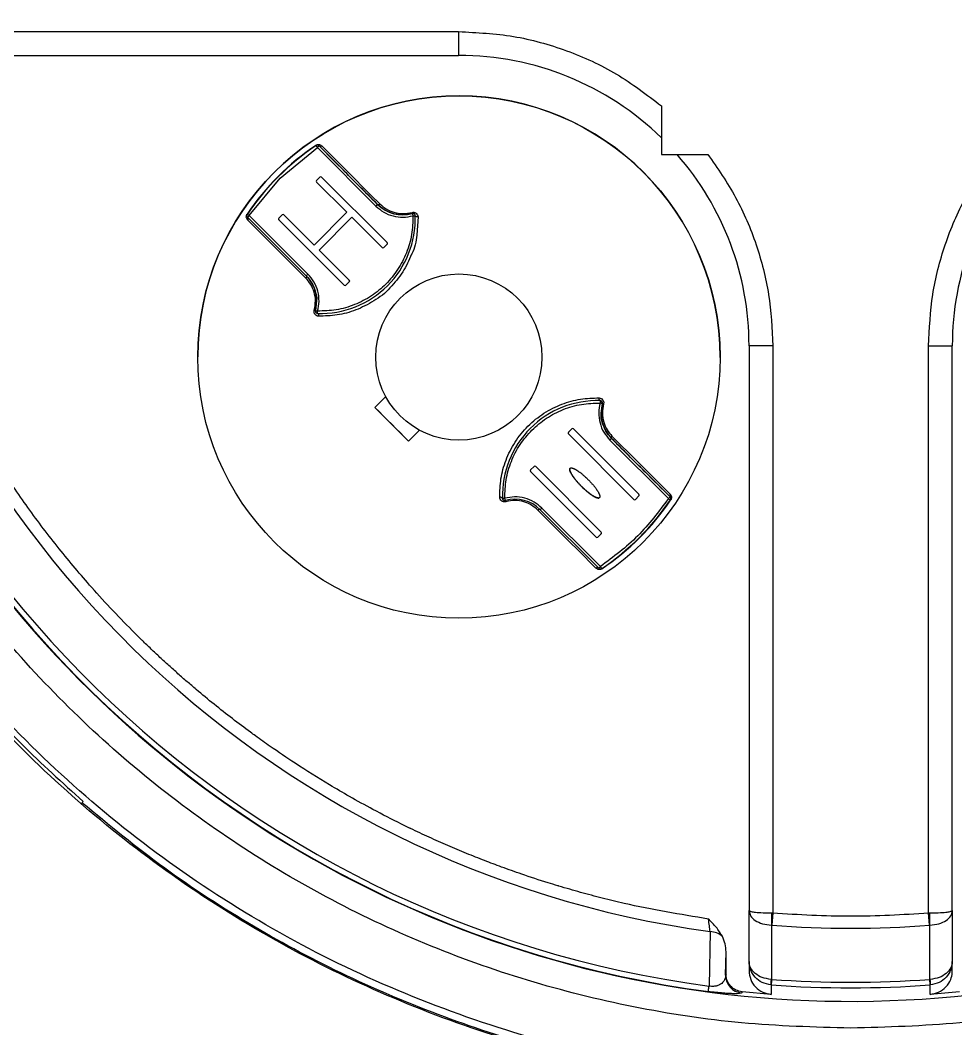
# Model space of a CAD drawing. Header units: millimetres. Extents: x 2251 to 4395, y 932 to 2449.
# Drawn here: x 2806.7 to 2885.5, y 2116.7 to 2201.6 of the extents above; entities that cross this region are included whole.
import ezdxf

# ---------------------------------------------------------------- set-up
doc = ezdxf.new("R2010")
doc.units = ezdxf.units.MM

msp = doc.modelspace()

# ---------------------------------------------------------------- linework, layer by layer
at = {"color": 7, "linetype": 'Continuous', "lineweight": 25}
for p, q in [((2792.898, 2200.662), (2843.589, 2200.662)), ((2843.589, 2200.662), (2843.589, 2198.662)), ((2793.099, 2198.662), (2843.589, 2198.662)), ((2860.671, 2194.411), (2860.671, 2190.325)), ((2828.552, 2188.308), (2831.691, 2190.897)), ((2831.579, 2191.063), (2831.565, 2191.083)), ((2831.579, 2191.063), (2831.579, 2191.063)), ((2831.691, 2190.897), (2836.623, 2185.965)), ((2831.832, 2191.039), (2836.765, 2186.106)), ((2831.832, 2191.039), (2831.832, 2191.039)), ((2860.671, 2190.325), (2864.572, 2190.325)), ((2825.963, 2185.17), (2828.552, 2188.308)), ((2831.628, 2188.131), (2831.911, 2188.414)), ((2834.174, 2185.444), (2831.628, 2187.99)), ((2831.628, 2187.99), (2831.628, 2187.99)), ((2834.174, 2185.444), (2831.628, 2187.99)), ((2832.053, 2188.414), (2837.568, 2182.899)), ((2831.416, 2182.687), (2834.174, 2185.444)), ((2834.174, 2185.444), (2834.174, 2185.444)), ((2836.765, 2186.106), (2836.765, 2186.106)), ((2825.826, 2184.793), (2825.727, 2184.97)), ((2825.763, 2185.17), (2825.763, 2185.17)), ((2825.798, 2185.282), (2825.777, 2185.295)), ((2825.798, 2185.282), (2825.798, 2185.282)), ((2830.754, 2180.096), (2825.822, 2185.028)), ((2830.896, 2180.237), (2825.963, 2185.17)), ((2828.446, 2184.949), (2828.729, 2185.232)), ((2833.962, 2179.293), (2828.446, 2184.808)), ((2828.446, 2184.808), (2828.446, 2184.808)), ((2833.962, 2179.293), (2828.446, 2184.808)), ((2828.871, 2185.232), (2831.416, 2182.687)), ((2834.598, 2185.02), (2831.84, 2182.262)), ((2834.598, 2185.02), (2831.84, 2182.262)), ((2837.144, 2182.474), (2834.598, 2185.02)), ((2834.598, 2185.02), (2834.598, 2185.02)), ((2837.144, 2182.474), (2834.598, 2185.02)), ((2839.946, 2184.905), (2839.946, 2184.905)), ((2840.171, 2185.06), (2840.071, 2183.549)), ((2831.84, 2182.262), (2834.386, 2179.717)), ((2831.84, 2182.262), (2831.84, 2182.262)), ((2837.144, 2182.474), (2837.144, 2182.474)), ((2837.568, 2182.757), (2837.285, 2182.474)), ((2837.568, 2182.757), (2837.285, 2182.474)), ((2837.285, 2182.474), (2837.285, 2182.474)), ((2837.568, 2182.757), (2837.568, 2182.757)), ((2834.386, 2179.575), (2834.103, 2179.293)), ((2834.386, 2179.575), (2834.103, 2179.293)), ((2834.386, 2179.575), (2834.386, 2179.575)), ((2833.962, 2179.293), (2833.962, 2179.293)), ((2834.103, 2179.293), (2834.103, 2179.293)), ((2831.631, 2177.971), (2831.524, 2177.171)), ((2831.516, 2177.118), (2831.516, 2177.118)), ((2831.71, 2176.917), (2831.716, 2177.117)), ((2868.053, 2174.199), (2868.053, 2126.621)), ((2870.053, 2174.199), (2870.053, 2126.421)), ((2883.175, 2126.421), (2883.175, 2174.199)), ((2885.175, 2126.621), (2885.175, 2174.199)), ((2821.614, 2173.27), (2821.614, 2173.27)), ((2865.614, 2173.223), (2865.614, 2173.223)), ((2836.543, 2169.004), (2837.456, 2169.918)), ((2837.456, 2169.918), (2837.456, 2169.918)), ((2855.517, 2169.576), (2855.511, 2169.376)), ((2855.596, 2168.522), (2855.704, 2169.323)), ((2855.711, 2169.376), (2855.711, 2169.376)), ((2836.543, 2169.004), (2839.371, 2166.176)), ((2840.284, 2167.089), (2839.371, 2166.176)), ((2839.371, 2166.176), (2840.284, 2167.089)), ((2840.284, 2167.089), (2840.284, 2167.089)), ((2852.841, 2166.918), (2853.124, 2167.201)), ((2858.357, 2161.261), (2852.841, 2166.777)), ((2852.841, 2166.777), (2852.841, 2166.777)), ((2858.357, 2161.261), (2852.841, 2166.777)), ((2853.266, 2167.201), (2858.781, 2161.686)), ((2839.371, 2166.176), (2839.371, 2166.176)), ((2856.331, 2166.257), (2861.264, 2161.324)), ((2856.473, 2166.398), (2861.406, 2161.465)), ((2856.473, 2166.398), (2856.473, 2166.398)), ((2849.659, 2163.736), (2849.942, 2164.019)), ((2855.175, 2158.079), (2849.659, 2163.595)), ((2849.659, 2163.595), (2849.659, 2163.595)), ((2855.175, 2158.079), (2849.659, 2163.595)), ((2850.084, 2164.019), (2855.599, 2158.504)), ((2861.402, 2161.701), (2861.508, 2161.51)), ((2847.281, 2161.588), (2847.281, 2161.588)), ((2858.357, 2161.261), (2858.357, 2161.261)), ((2858.781, 2161.544), (2858.498, 2161.261)), ((2858.781, 2161.544), (2858.498, 2161.261)), ((2858.498, 2161.261), (2858.498, 2161.261)), ((2858.781, 2161.544), (2858.781, 2161.544)), ((2861.406, 2161.465), (2861.406, 2161.465)), ((2861.45, 2161.198), (2861.43, 2161.212)), ((2861.464, 2161.324), (2861.464, 2161.324)), ((2855.395, 2155.455), (2850.463, 2160.388)), ((2855.537, 2155.596), (2850.604, 2160.529)), ((2855.599, 2158.362), (2855.316, 2158.079)), ((2855.599, 2158.362), (2855.316, 2158.079)), ((2855.599, 2158.362), (2855.599, 2158.362)), ((2855.175, 2158.079), (2855.175, 2158.079)), ((2855.316, 2158.079), (2855.316, 2158.079)), ((2855.338, 2155.36), (2855.159, 2155.459)), ((2855.648, 2155.431), (2855.662, 2155.411)), ((2811.971, 2135.815), (2811.86, 2135.704)), ((2868.053, 2126.621), (2868.108, 2126.575)), ((2868.053, 2126.621), (2868.12, 2126.4)), ((2868.053, 2122.342), (2868.053, 2126.621)), ((2869.946, 2126.423), (2870.053, 2126.421)), ((2870.053, 2126.421), (2869.973, 2125.392)), ((2883.175, 2126.421), (2883.283, 2126.423)), ((2883.255, 2125.392), (2883.175, 2126.421)), ((2885.175, 2126.621), (2885.175, 2122.342)), ((2869.973, 2125.392), (2869.946, 2125.393)), ((2869.946, 2125.393), (2869.951, 2120.824)), ((2883.283, 2125.393), (2883.255, 2125.392)), ((2883.277, 2120.824), (2883.283, 2125.393)), ((2864.767, 2124.848), (2864.686, 2120.262)), ((2866.082, 2121.171), (2866.114, 2123.136)), ((2866.114, 2121.266), (2866.114, 2123.136)), ((2868.053, 2122.342), (2868.053, 2121.556)), ((2885.175, 2121.556), (2885.175, 2122.342)), ((2869.951, 2120.824), (2869.905, 2120.826)), ((2869.905, 2120.361), (2869.917, 2120.36)), ((2869.905, 2120.361), (2869.906, 2119.559)), ((2883.323, 2120.826), (2883.277, 2120.824)), ((2883.312, 2120.36), (2883.323, 2120.361)), ((2883.322, 2119.559), (2883.323, 2120.361)), ((2867.463, 2119.772), (2867.431, 2119.681)), ((2869.906, 2119.559), (2867.463, 2119.772)), ((2885.766, 2119.772), (2883.322, 2119.559))]:
    msp.add_line(p, q, dxfattribs=at)
at = {"color": 7, "linetype": 'Continuous', "lineweight": 25, "flags": 128}
for points in [[(2831.579, 2191.063), (2831.581, 2191.06), (2831.587, 2191.05), (2831.598, 2191.035), (2831.612, 2191.014), (2831.629, 2190.989), (2831.648, 2190.961), (2831.669, 2190.929), (2831.691, 2190.897)], [(2831.832, 2191.039), (2831.83, 2191.036), (2831.822, 2191.028), (2831.808, 2191.015), (2831.791, 2190.997), (2831.769, 2190.976), (2831.745, 2190.951), (2831.718, 2190.925), (2831.691, 2190.897)], [(2832.068, 2191.035), (2832.55, 2190.553), (2833.073, 2190.03), (2833.634, 2189.469), (2834.232, 2188.871), (2834.866, 2188.237), (2835.533, 2187.57), (2836.232, 2186.871), (2836.961, 2186.142)], [(2836.765, 2186.106), (2836.762, 2186.103), (2836.754, 2186.095), (2836.741, 2186.082), (2836.723, 2186.065), (2836.702, 2186.043), (2836.678, 2186.019), (2836.651, 2185.992), (2836.623, 2185.965)], [(2836.765, 2186.106), (2836.781, 2186.094), (2836.801, 2186.087), (2836.824, 2186.084), (2836.85, 2186.087), (2836.877, 2186.094), (2836.905, 2186.106), (2836.933, 2186.122), (2836.961, 2186.142)], [(2825.798, 2185.282), (2825.801, 2185.279), (2825.81, 2185.273), (2825.826, 2185.263), (2825.846, 2185.249), (2825.871, 2185.232), (2825.9, 2185.212), (2825.931, 2185.191), (2825.963, 2185.17)], [(2825.822, 2185.028), (2825.825, 2185.031), (2825.833, 2185.039), (2825.846, 2185.052), (2825.863, 2185.07), (2825.885, 2185.091), (2825.909, 2185.115), (2825.936, 2185.142), (2825.963, 2185.17)], [(2830.718, 2179.9), (2829.99, 2180.629), (2829.291, 2181.328), (2828.623, 2181.995), (2827.99, 2182.628), (2827.392, 2183.227), (2826.83, 2183.788), (2826.308, 2184.31), (2825.826, 2184.793)], [(2839.689, 2185.337), (2839.691, 2185.333), (2839.694, 2185.322), (2839.699, 2185.304), (2839.705, 2185.28), (2839.713, 2185.251), (2839.723, 2185.218), (2839.733, 2185.182), (2839.743, 2185.144)], [(2839.743, 2185.144), (2839.782, 2185.145), (2839.82, 2185.146), (2839.854, 2185.147), (2839.884, 2185.148), (2839.909, 2185.149), (2839.928, 2185.15), (2839.939, 2185.15), (2839.943, 2185.15)], [(2840.171, 2185.06), (2840.129, 2185.058), (2840.087, 2185.061), (2840.048, 2185.068), (2840.013, 2185.079), (2839.984, 2185.093), (2839.962, 2185.11), (2839.948, 2185.13), (2839.943, 2185.15)], [(2830.754, 2180.096), (2830.766, 2180.079), (2830.774, 2180.06), (2830.776, 2180.036), (2830.774, 2180.011), (2830.766, 2179.984), (2830.754, 2179.955), (2830.738, 2179.927), (2830.718, 2179.9)], [(2830.754, 2180.096), (2830.757, 2180.098), (2830.765, 2180.106), (2830.778, 2180.119), (2830.796, 2180.137), (2830.817, 2180.158), (2830.842, 2180.183), (2830.868, 2180.209), (2830.896, 2180.237)], [(2831.524, 2177.171), (2831.527, 2177.17), (2831.538, 2177.167), (2831.556, 2177.162), (2831.58, 2177.155), (2831.609, 2177.147), (2831.643, 2177.138), (2831.679, 2177.128), (2831.716, 2177.117)], [(2831.71, 2176.918), (2831.731, 2176.912), (2831.75, 2176.899), (2831.767, 2176.877), (2831.782, 2176.848), (2831.793, 2176.813), (2831.8, 2176.773), (2831.803, 2176.732), (2831.801, 2176.689)], [(2870.053, 2174.199), (2869.663, 2174.199), (2869.288, 2174.199), (2868.942, 2174.199), (2868.639, 2174.199), (2868.39, 2174.199), (2868.205, 2174.199), (2868.092, 2174.199), (2868.053, 2174.199)], [(2883.175, 2174.199), (2883.565, 2174.199), (2883.94, 2174.199), (2884.286, 2174.199), (2884.589, 2174.199), (2884.838, 2174.199), (2885.023, 2174.199), (2885.137, 2174.199), (2885.175, 2174.199)], [(2855.517, 2169.576), (2855.496, 2169.581), (2855.477, 2169.595), (2855.46, 2169.617), (2855.445, 2169.646), (2855.435, 2169.681), (2855.428, 2169.72), (2855.425, 2169.762), (2855.426, 2169.804)], [(2855.704, 2169.323), (2855.7, 2169.324), (2855.689, 2169.327), (2855.671, 2169.332), (2855.647, 2169.338), (2855.618, 2169.346), (2855.585, 2169.356), (2855.549, 2169.366), (2855.511, 2169.376)], [(2839.371, 2166.176), (2839.018, 2166.529), (2838.665, 2166.882), (2838.311, 2167.236), (2837.957, 2167.59), (2837.603, 2167.944), (2837.249, 2168.298), (2836.896, 2168.651), (2836.543, 2169.004)], [(2856.473, 2166.398), (2856.47, 2166.395), (2856.462, 2166.387), (2856.449, 2166.374), (2856.431, 2166.357), (2856.41, 2166.335), (2856.386, 2166.311), (2856.359, 2166.284), (2856.331, 2166.257)], [(2856.473, 2166.398), (2856.461, 2166.414), (2856.454, 2166.434), (2856.451, 2166.457), (2856.454, 2166.483), (2856.461, 2166.51), (2856.473, 2166.538), (2856.489, 2166.566), (2856.509, 2166.594)], [(2856.509, 2166.594), (2857.238, 2165.865), (2857.937, 2165.166), (2858.604, 2164.499), (2859.238, 2163.865), (2859.836, 2163.267), (2860.397, 2162.706), (2860.919, 2162.183), (2861.402, 2161.701)], [(2847.284, 2161.343), (2847.279, 2161.364), (2847.266, 2161.383), (2847.244, 2161.401), (2847.215, 2161.415), (2847.18, 2161.426), (2847.14, 2161.433), (2847.099, 2161.436), (2847.056, 2161.434)], [(2847.284, 2161.343), (2847.288, 2161.344), (2847.3, 2161.344), (2847.318, 2161.344), (2847.343, 2161.345), (2847.373, 2161.346), (2847.408, 2161.347), (2847.445, 2161.348), (2847.484, 2161.349)], [(2847.538, 2161.157), (2847.537, 2161.16), (2847.534, 2161.171), (2847.529, 2161.189), (2847.522, 2161.213), (2847.514, 2161.242), (2847.505, 2161.276), (2847.495, 2161.312), (2847.484, 2161.349)], [(2861.406, 2161.465), (2861.403, 2161.463), (2861.395, 2161.455), (2861.382, 2161.442), (2861.364, 2161.424), (2861.343, 2161.403), (2861.318, 2161.378), (2861.292, 2161.352), (2861.264, 2161.324)], [(2861.264, 2161.324), (2861.296, 2161.302), (2861.328, 2161.281), (2861.356, 2161.262), (2861.381, 2161.245), (2861.402, 2161.231), (2861.417, 2161.221), (2861.427, 2161.214), (2861.43, 2161.212)], [(2850.463, 2160.388), (2850.446, 2160.399), (2850.426, 2160.407), (2850.403, 2160.409), (2850.378, 2160.407), (2850.351, 2160.399), (2850.322, 2160.388), (2850.294, 2160.371), (2850.267, 2160.351)], [(2855.159, 2155.459), (2854.677, 2155.941), (2854.155, 2156.464), (2853.594, 2157.025), (2852.995, 2157.623), (2852.362, 2158.256), (2851.694, 2158.924), (2850.995, 2159.623), (2850.267, 2160.351)], [(2850.463, 2160.388), (2850.465, 2160.39), (2850.473, 2160.398), (2850.486, 2160.411), (2850.504, 2160.429), (2850.525, 2160.45), (2850.55, 2160.475), (2850.576, 2160.501), (2850.604, 2160.529)], [(2855.395, 2155.455), (2855.398, 2155.458), (2855.406, 2155.466), (2855.419, 2155.479), (2855.437, 2155.496), (2855.458, 2155.518), (2855.482, 2155.542), (2855.509, 2155.569), (2855.537, 2155.596)], [(2855.648, 2155.431), (2855.646, 2155.434), (2855.64, 2155.443), (2855.63, 2155.459), (2855.616, 2155.479), (2855.599, 2155.504), (2855.579, 2155.533), (2855.558, 2155.564), (2855.537, 2155.596)], [(2866.114, 2121.266), (2866.096, 2121.213), (2866.082, 2121.171)], [(2864.625, 2119.8), (2864.626, 2119.814), (2864.63, 2119.842), (2864.635, 2119.882), (2864.642, 2119.935), (2864.651, 2120), (2864.661, 2120.076), (2864.673, 2120.164), (2864.686, 2120.262)], [(2869.951, 2120.824), (2869.944, 2120.726), (2869.937, 2120.638), (2869.932, 2120.561), (2869.927, 2120.495), (2869.923, 2120.442), (2869.92, 2120.401), (2869.918, 2120.374), (2869.917, 2120.36)], [(2883.312, 2120.36), (2883.311, 2120.374), (2883.309, 2120.401), (2883.306, 2120.442), (2883.302, 2120.495), (2883.297, 2120.561), (2883.291, 2120.638), (2883.284, 2120.726), (2883.277, 2120.824)]]:
    msp.add_lwpolyline(points, dxfattribs=at)
at = {"color": 7, "linetype": 'Continuous', "lineweight": 25}
for radius in [22, 7]:
    msp.add_circle((2843.614, 2173.247), radius, dxfattribs=at)
for centre, radius, start, end in [((2876.614, 2210.452), 91.48, 295.79271, 180), ((2876.614, 2210.452), 90.341, 353.64897, 186.35103), ((2876.614, 2210.452), 89.875, 353.64897, 186.35103), ((2876.614, 2210.452), 85.319, 353.33017, 186.66983), ((2876.614, 2210.452), 91.48, 180, 290.22656), ((2843.589, 2174.199), 24.464, 45.7131, 90), ((2876.614, 2210.452), 91.441, 188.79238, 262.46584), ((2876.614, 2210.452), 90.976, 188.79238, 262.46584), ((2876.614, 2210.452), 86.42, 189.2043, 262.12076), ((2843.614, 2173.247), 22, 359.93876, 179.93876), ((2843.614, 2173.247), 21.524, 124.039, 145.96101), ((2843.614, 2173.247), 21.5, 124.039, 145.96101), ((2843.614, 2173.247), 21.5, 124.039, 145.96101), ((2831.691, 2190.897), 0.2, 45, 124.039), ((2831.952, 2191.175), 0.182, 228.62275, 309.53632), ((2843.589, 2174.199), 24.464, 0, 41.23805), ((2909.639, 2174.199), 24.464, 138.76195, 180), ((2831.699, 2188.061), 0.1, 135, 225), ((2831.699, 2188.061), 0.1, 179.93876, 225), ((2831.982, 2188.343), 0.1, 45, 135), ((2838.886, 2188.227), 3, 225, 285.53097), ((2839.009, 2185.23), 0.689, 8.91012, 16.87572), ((2825.963, 2185.17), 0.2, 145.96101, 225), ((2825.685, 2184.908), 0.182, 320.52206, 40.08436), ((2828.517, 2184.879), 0.1, 135, 225), ((2828.517, 2184.879), 0.1, 179.93876, 225), ((2828.8, 2185.162), 0.1, 45, 135), ((2831.946, 2184.914), 8, 268.3094, 1.69061), ((2839.743, 2185.144), 0.2, 45, 105.53097), ((2839.743, 2185.144), 0.2, 1.69061, 45), ((2837.497, 2182.828), 0.1, 315, 45), ((2837.214, 2182.545), 0.1, 225, 315), ((2837.214, 2182.545), 0.1, 225, 315), ((2837.497, 2182.828), 0.1, 315, 359.93876), ((2828.633, 2177.974), 3, 344.46904, 45), ((2834.315, 2179.646), 0.1, 315, 45), ((2834.315, 2179.646), 0.1, 315, 359.93876), ((2834.032, 2179.363), 0.1, 225, 315), ((2834.032, 2179.363), 0.1, 225, 315), ((2831.63, 2177.851), 0.689, 253.12457, 261.08826), ((2831.716, 2177.117), 0.2, 164.46904, 225), ((2831.716, 2177.117), 0.2, 225, 268.3094), ((2855.281, 2161.579), 8, 88.3094, 181.69061), ((2855.511, 2169.376), 0.2, 45, 88.3094), ((2858.594, 2168.519), 3, 164.46904, 225), ((2855.511, 2169.376), 0.2, 344.46904, 45), ((2855.597, 2168.642), 0.688, 73.124, 81.09101), ((2852.912, 2166.847), 0.1, 135, 225), ((2852.912, 2166.847), 0.1, 179.93876, 225), ((2853.195, 2167.13), 0.1, 45, 135), ((2849.73, 2163.665), 0.1, 135, 225), ((2849.73, 2163.665), 0.1, 179.93876, 225), ((2850.013, 2163.948), 0.1, 45, 135), ((2858.71, 2161.615), 0.1, 315, 45), ((2861.542, 2161.585), 0.182, 140.46383, 221.37738), ((2847.484, 2161.349), 0.2, 181.69061, 225), ((2847.484, 2161.349), 0.2, 225, 285.53097), ((2848.341, 2158.266), 3, 45, 105.53097), ((2848.218, 2161.263), 0.689, 188.91062, 196.87572), ((2843.614, 2173.247), 21.5, 304.039, 325.96101), ((2843.614, 2173.247), 21.524, 304.039, 325.96101), ((2858.428, 2161.332), 0.1, 225, 315), ((2858.428, 2161.332), 0.1, 225, 315), ((2858.71, 2161.615), 0.1, 315, 359.93876), ((2861.264, 2161.324), 0.2, 325.96101, 45), ((2855.528, 2158.433), 0.1, 315, 45), ((2855.528, 2158.433), 0.1, 315, 359.93876), ((2855.246, 2158.15), 0.1, 225, 315), ((2855.246, 2158.15), 0.1, 225, 315), ((2855.275, 2155.318), 0.182, 49.91552, 129.47781), ((2855.537, 2155.596), 0.2, 225, 304.039), ((2891.281, 2125.908), 21.341, 178.61808, 181.38192), ((2861.947, 2125.908), 21.341, 358.61808, 1.3819), ((2876.614, 2210.452), 85.319, 265.53552, 274.46448), ((2864.684, 2123.079), 1.772, 50.3646, 87.29391), ((2867.582, 2121.174), 1.5, 180.08872, 264.21159), ((2872.614, 2120.594), 2.719, 175.08834, 184.91166), ((2876.614, 2210.452), 90.341, 265.74841, 274.25159), ((2876.614, 2210.452), 89.875, 265.74841, 274.25159), ((2880.614, 2120.594), 2.719, 355.08834, 4.91166)]:
    msp.add_arc(centre, radius, start, end, dxfattribs=at)
for points in [[(2876.614, 2294.739), (2873.651, 2294.648), (2867.726, 2294.468), (2858.937, 2293.013), (2850.344, 2290.708), (2842.043, 2287.493), (2834.126, 2283.427), (2826.681, 2278.549), (2819.791, 2272.916), (2813.532, 2266.588), (2807.973, 2259.636), (2803.178, 2252.138), (2799.198, 2244.177), (2796.079, 2235.841), (2793.851, 2227.223), (2792.559, 2218.421), (2792.135, 2209.522), (2792.644, 2203.615), (2792.898, 2200.662)], [(2960.33, 2200.662), (2960.585, 2203.615), (2961.094, 2209.522), (2960.669, 2218.421), (2959.378, 2227.223), (2957.149, 2235.841), (2954.03, 2244.177), (2950.05, 2252.138), (2945.255, 2259.636), (2939.697, 2266.588), (2933.438, 2272.916), (2926.547, 2278.549), (2919.102, 2283.427), (2911.185, 2287.493), (2902.884, 2290.708), (2894.291, 2293.013), (2885.502, 2294.468), (2879.577, 2294.648), (2876.614, 2294.739)], [(2876.614, 2116.712), (2873.546, 2116.799), (2867.411, 2116.973), (2858.297, 2118.377), (2849.359, 2120.602), (2840.684, 2123.71), (2832.354, 2127.648), (2824.451, 2132.385), (2817.05, 2137.874), (2810.223, 2144.062), (2804.035, 2150.889), (2798.547, 2158.29), (2793.809, 2166.193), (2789.871, 2174.522), (2786.763, 2183.198), (2784.538, 2192.136), (2783.135, 2201.25), (2782.961, 2207.385), (2782.874, 2210.453)], [(2970.355, 2210.453), (2970.268, 2207.385), (2970.094, 2201.25), (2968.69, 2192.136), (2966.465, 2183.198), (2963.357, 2174.522), (2959.419, 2166.193), (2954.682, 2158.29), (2949.193, 2150.889), (2943.005, 2144.062), (2936.178, 2137.874), (2928.777, 2132.385), (2920.874, 2127.648), (2912.545, 2123.71), (2903.869, 2120.602), (2894.931, 2118.377), (2885.817, 2116.973), (2879.682, 2116.799), (2876.614, 2116.712)], [(2843.589, 2200.662), (2845.137, 2200.584), (2848.233, 2200.429), (2852.725, 2199.161), (2856.974, 2197.23), (2859.439, 2195.351), (2860.671, 2194.411)], [(2865.825, 2112.779), (2862.173, 2113.303), (2854.87, 2114.351), (2844.227, 2117.471), (2833.984, 2121.679), (2824.283, 2127.034), (2815.244, 2133.439), (2806.982, 2140.82), (2799.6, 2149.082), (2793.196, 2158.122), (2787.84, 2167.822), (2783.632, 2178.065), (2780.513, 2188.708), (2779.465, 2196.012), (2778.941, 2199.663)], [(2859.282, 2112.982), (2855.988, 2113.668), (2849.399, 2115.041), (2839.847, 2118.362), (2830.664, 2122.566), (2821.961, 2127.701), (2813.824, 2133.691), (2806.34, 2140.478), (2799.584, 2147.992), (2793.63, 2156.154), (2788.531, 2164.879), (2784.367, 2174.08), (2781.087, 2183.646), (2779.742, 2190.241), (2779.07, 2193.538)], [(2836.765, 2186.106), (2835.801, 2187.07), (2833.872, 2188.999), (2832.512, 2190.359), (2831.832, 2191.039)], [(2864.572, 2190.325), (2865.399, 2189.137), (2867.053, 2186.762), (2868.743, 2182.748), (2869.849, 2178.535), (2869.985, 2175.644), (2870.053, 2174.199)], [(2883.175, 2174.199), (2883.243, 2175.644), (2883.379, 2178.535), (2884.486, 2182.748), (2886.175, 2186.762), (2887.829, 2189.137), (2888.656, 2190.325)], [(2861.406, 2161.465), (2860.726, 2162.145), (2859.366, 2163.505), (2857.437, 2165.434), (2856.473, 2166.398)], [(2861.264, 2161.324), (2860.447, 2160.232), (2858.812, 2158.048), (2856.629, 2156.414), (2855.537, 2155.596)], [(2801.976, 2145.81), (2803.553, 2144.055), (2806.705, 2140.544), (2810.216, 2137.391), (2811.971, 2135.815)], [(2859.586, 2113.033), (2856.672, 2113.621), (2850.845, 2114.797), (2842.35, 2117.549), (2834.121, 2120.997), (2826.25, 2125.197), (2818.75, 2130.042), (2814.157, 2133.817), (2811.86, 2135.704)], [(2870.053, 2126.421), (2872.24, 2126.293), (2876.614, 2126.037), (2880.988, 2126.293), (2883.175, 2126.421)]]:
    msp.add_open_spline(points, degree=3, dxfattribs=at)
for points, knots in [([(2864.64, 2125.909), (2862.26, 2126.299), (2859.569, 2126.74), (2856.609, 2127.44), (2855.689, 2127.666), (2854.772, 2127.904), (2853.858, 2128.151), (2852.947, 2128.409), (2852.309, 2128.597), (2851.704, 2128.779), (2850.655, 2129.101), (2849.073, 2129.62), (2847.292, 2130.252), (2845.746, 2130.834), (2844.503, 2131.329), (2843.472, 2131.758), (2842.68, 2132.096), (2841.892, 2132.442), (2841.108, 2132.796), (2840.327, 2133.157), (2839.781, 2133.417), (2839.263, 2133.667), (2838.197, 2134.188), (2836.499, 2135.061), (2834.489, 2136.169), (2832.294, 2137.451), (2830.06, 2138.851), (2827.989, 2140.253), (2826.746, 2141.137), (2825.684, 2141.913), (2824.52, 2142.788), (2822.996, 2143.988), (2821.73, 2145.034), (2820.717, 2145.901), (2819.948, 2146.575), (2819.187, 2147.258), (2818.435, 2147.95), (2817.69, 2148.652), (2817.177, 2149.147), (2816.723, 2149.591), (2815.256, 2151.04), (2812.886, 2153.554), (2809.897, 2157.104), (2807.292, 2160.535), (2804.971, 2163.938), (2802.714, 2167.604), (2799.928, 2172.684), (2796.874, 2179.528), (2794.071, 2187.864), (2792.943, 2193.607), (2792.378, 2196.478)], [0, 0, 0, 0, 0.066905, 0.07567, 0.084434, 0.093199, 0.101963, 0.110727, 0.119491, 0.120425, 0.128278, 0.149963, 0.166623, 0.180753, 0.195817, 0.203781, 0.211745, 0.219709, 0.227673, 0.235637, 0.243601, 0.24445, 0.251616, 0.276532, 0.297465, 0.315335, 0.34708, 0.370638, 0.384759, 0.389435, 0.407138, 0.425205, 0.443272, 0.452736, 0.4622, 0.471663, 0.481127, 0.490591, 0.500054, 0.500928, 0.50821, 0.557321, 0.596775, 0.636995, 0.676885, 0.711064, 0.756485, 0.837657, 0.918828, 1, 1, 1, 1]), ([(2831.565, 2191.083), (2831.579, 2191.091), (2831.606, 2191.108), (2831.666, 2191.135), (2831.766, 2191.157), (2831.928, 2191.143), (2832.012, 2191.078), (2832.068, 2191.035)], [0, 0, 0, 0, 0.057749, 0.117154, 0.251526, 0.501174, 1, 1, 1, 1]), ([(2831.832, 2191.039), (2831.808, 2191.058), (2831.769, 2191.089), (2831.695, 2191.1), (2831.64, 2191.093), (2831.606, 2191.079), (2831.59, 2191.07), (2831.583, 2191.065), (2831.579, 2191.063)], [0, 0, 0, 0, 0.500032, 0.773163, 0.911126, 0.959646, 0.980448, 1, 1, 1, 1]), ([(2836.623, 2185.965), (2836.834, 2185.783), (2837.262, 2185.415), (2838.064, 2185.1), (2838.916, 2184.98), (2839.471, 2185.09), (2839.743, 2185.144)], [0, 0, 0, 0, 0.245589, 0.5, 0.754411, 1, 1, 1, 1]), ([(2839.689, 2185.337), (2839.417, 2185.285), (2838.856, 2185.177), (2838.053, 2185.314), (2837.325, 2185.62), (2836.959, 2185.938), (2836.765, 2186.106)], [0, 0, 0, 0, 0.2426639, 0.4999333, 0.7349896, 1, 1, 1, 1]), ([(2836.961, 2186.142), (2837.127, 2185.996), (2837.461, 2185.704), (2838.122, 2185.417), (2838.881, 2185.282), (2839.406, 2185.381), (2839.668, 2185.43)], [0, 0, 0, 0, 0.24976, 0.500155, 0.750188, 1, 1, 1, 1]), ([(2839.668, 2185.43), (2839.7, 2185.437), (2839.764, 2185.45), (2839.86, 2185.439), (2839.949, 2185.408), (2840.049, 2185.344), (2840.145, 2185.229), (2840.162, 2185.116), (2840.171, 2185.06)], [0, 0, 0, 0, 0.123692, 0.250213, 0.373441, 0.501044, 0.749966, 1, 1, 1, 1]), ([(2825.727, 2184.97), (2825.724, 2184.975), (2825.703, 2185.01), (2825.705, 2185.096), (2825.726, 2185.194), (2825.752, 2185.255), (2825.769, 2185.282), (2825.777, 2185.295)], [0, 0, 0, 0, 0.064166, 0.529622, 0.780974, 0.892035, 1, 1, 1, 1]), ([(2839.743, 2185.144), (2839.728, 2184.619), (2839.697, 2183.559), (2839.243, 2182.015), (2838.507, 2180.594), (2837.499, 2179.361), (2836.267, 2178.354), (2834.845, 2177.617), (2833.302, 2177.163), (2832.241, 2177.133), (2831.716, 2177.117)], [0, 0, 0, 0, 0.123694, 0.25, 0.376306, 0.5, 0.623694, 0.75, 0.876306, 1, 1, 1, 1]), ([(2839.943, 2185.15), (2839.942, 2185.159), (2839.94, 2185.186), (2839.925, 2185.236), (2839.89, 2185.286), (2839.838, 2185.323), (2839.789, 2185.341), (2839.738, 2185.347), (2839.705, 2185.34), (2839.689, 2185.337)], [0, 0, 0, 0, 0.085805, 0.25106, 0.500516, 0.655876, 0.788505, 0.901538, 1, 1, 1, 1]), ([(2840.071, 2183.549), (2840.07, 2183.534), (2840.035, 2183.004), (2839.896, 2182.429), (2839.638, 2181.918), (2839.634, 2181.911)], [0, 0, 0, 0, 0.026888, 0.987039, 1, 1, 1, 1]), ([(2839.634, 2181.911), (2839.409, 2181.399), (2838.961, 2180.378), (2838.193, 2179.519), (2837.81, 2179.09)], [0, 0, 0, 0, 0.5014689, 1, 1, 1, 1]), ([(2831.43, 2177.192), (2831.48, 2177.455), (2831.579, 2177.98), (2831.443, 2178.739), (2831.156, 2179.4), (2830.864, 2179.733), (2830.718, 2179.9)], [0, 0, 0, 0, 0.2498124, 0.4998445, 0.7502398, 1, 1, 1, 1]), ([(2830.754, 2180.096), (2830.924, 2179.901), (2831.245, 2179.535), (2831.533, 2178.807), (2831.672, 2178.268), (2831.632, 2177.976), (2831.631, 2177.971)], [0, 0, 0, 0, 0.348132, 0.656893, 0.994853, 1, 1, 1, 1]), ([(2831.716, 2177.117), (2831.77, 2177.39), (2831.881, 2177.944), (2831.761, 2178.797), (2831.446, 2179.598), (2831.077, 2180.026), (2830.896, 2180.237)], [0, 0, 0, 0, 0.245589, 0.5, 0.754411, 1, 1, 1, 1]), ([(2837.81, 2179.09), (2837.805, 2179.084), (2837.438, 2178.627), (2836.452, 2177.943), (2834.949, 2177.158), (2833.345, 2176.727), (2832.316, 2176.702), (2831.801, 2176.689)], [0, 0, 0, 0, 0.0036459, 0.252446, 0.5014447, 0.7503042, 1, 1, 1, 1]), ([(2831.801, 2176.689), (2831.744, 2176.698), (2831.632, 2176.715), (2831.517, 2176.811), (2831.452, 2176.911), (2831.422, 2176.999), (2831.411, 2177.096), (2831.424, 2177.16), (2831.43, 2177.192)], [0, 0, 0, 0, 0.2496018, 0.4982962, 0.6255893, 0.7486287, 0.8757219, 1, 1, 1, 1]), ([(2847.056, 2161.434), (2847.069, 2161.949), (2847.093, 2162.978), (2847.529, 2164.574), (2848.291, 2166.103), (2849.39, 2167.468), (2850.754, 2168.568), (2852.284, 2169.331), (2853.881, 2169.767), (2854.911, 2169.792), (2855.426, 2169.804)], [0, 0, 0, 0, 0.125198, 0.2499957, 0.3751716, 0.4997698, 0.6246825, 0.749695, 0.8746376, 1, 1, 1, 1]), ([(2849.766, 2167.095), (2850.158, 2167.444), (2850.951, 2168.15), (2852.385, 2168.874), (2853.925, 2169.331), (2854.986, 2169.361), (2855.511, 2169.376)], [0, 0, 0, 0, 0.247388, 0.5, 0.752612, 1, 1, 1, 1]), ([(2855.511, 2169.376), (2855.457, 2169.104), (2855.347, 2168.549), (2855.467, 2167.697), (2855.782, 2166.896), (2856.15, 2166.467), (2856.331, 2166.257)], [0, 0, 0, 0, 0.245589, 0.5, 0.754411, 1, 1, 1, 1]), ([(2855.426, 2169.804), (2855.483, 2169.795), (2855.596, 2169.778), (2855.71, 2169.683), (2855.775, 2169.583), (2855.805, 2169.494), (2855.817, 2169.398), (2855.804, 2169.333), (2855.797, 2169.301)], [0, 0, 0, 0, 0.249602, 0.498296, 0.625589, 0.748629, 0.875722, 1, 1, 1, 1]), ([(2855.704, 2169.323), (2855.707, 2169.338), (2855.714, 2169.371), (2855.708, 2169.422), (2855.69, 2169.471), (2855.653, 2169.523), (2855.603, 2169.558), (2855.552, 2169.573), (2855.526, 2169.575), (2855.517, 2169.576)], [0, 0, 0, 0, 0.0985259, 0.2116632, 0.3444444, 0.5000064, 0.7493767, 0.9135439, 1, 1, 1, 1]), ([(2855.797, 2169.301), (2855.748, 2169.039), (2855.649, 2168.514), (2855.784, 2167.755), (2856.071, 2167.094), (2856.363, 2166.76), (2856.509, 2166.594)], [0, 0, 0, 0, 0.249812, 0.499845, 0.75024, 1, 1, 1, 1]), ([(2856.473, 2166.398), (2856.303, 2166.592), (2855.983, 2166.958), (2855.694, 2167.687), (2855.556, 2168.226), (2855.595, 2168.518), (2855.596, 2168.522)], [0, 0, 0, 0, 0.348132, 0.656893, 0.994853, 1, 1, 1, 1]), ([(2847.484, 2161.349), (2847.499, 2161.874), (2847.53, 2162.936), (2847.987, 2164.476), (2848.71, 2165.91), (2849.416, 2166.703), (2849.766, 2167.095)], [0, 0, 0, 0, 0.247388, 0.5, 0.752612, 1, 1, 1, 1]), ([(2855.458, 2161.403), (2855.449, 2161.396), (2855.428, 2161.379), (2855.375, 2161.368), (2855.319, 2161.373), (2855.264, 2161.386), (2855.221, 2161.399), (2855.178, 2161.415), (2855.137, 2161.433), (2855.096, 2161.452), (2855.055, 2161.472), (2855.002, 2161.501), (2854.95, 2161.531), (2854.886, 2161.571), (2854.835, 2161.604), (2854.773, 2161.646), (2854.711, 2161.689), (2854.638, 2161.743), (2854.566, 2161.798), (2854.495, 2161.854), (2854.425, 2161.911), (2854.356, 2161.969), (2854.288, 2162.028), (2854.22, 2162.089), (2854.131, 2162.17), (2854.043, 2162.253), (2853.957, 2162.337), (2853.893, 2162.401), (2853.83, 2162.466), (2853.747, 2162.554), (2853.666, 2162.643), (2853.586, 2162.733), (2853.527, 2162.802), (2853.469, 2162.871), (2853.413, 2162.942), (2853.357, 2163.013), (2853.302, 2163.085), (2853.249, 2163.159), (2853.207, 2163.221), (2853.165, 2163.284), (2853.133, 2163.335), (2853.102, 2163.386), (2853.072, 2163.439), (2853.044, 2163.492), (2853.018, 2163.547), (2853.002, 2163.581), (2852.988, 2163.616), (2852.978, 2163.644), (2852.967, 2163.68), (2852.954, 2163.732), (2852.947, 2163.791), (2852.959, 2163.847), (2852.975, 2163.868), (2852.983, 2163.878)], [0, 0, 0, 0, 0.009206, 0.021042, 0.042226, 0.054406, 0.066579, 0.07875, 0.090919, 0.103087, 0.115254, 0.127421, 0.151759, 0.163926, 0.188261, 0.200427, 0.224762, 0.249095, 0.273429, 0.297762, 0.322096, 0.346429, 0.370762, 0.395095, 0.419428, 0.468097, 0.49243, 0.516763, 0.541096, 0.565429, 0.614098, 0.638431, 0.662764, 0.687097, 0.711431, 0.735764, 0.760098, 0.784431, 0.808766, 0.820932, 0.845267, 0.857434, 0.869601, 0.89394, 0.906108, 0.918276, 0.92436, 0.93653, 0.942614, 0.954789, 0.979347, 0.989891, 1, 1, 1, 1]), ([(2852.954, 2163.781), (2852.954, 2163.763), (2852.954, 2163.73), (2852.966, 2163.684), (2852.979, 2163.641), (2852.995, 2163.598), (2853.013, 2163.557), (2853.032, 2163.516), (2853.053, 2163.475), (2853.081, 2163.422), (2853.111, 2163.37), (2853.151, 2163.306), (2853.18, 2163.261), (2853.209, 2163.218), (2853.23, 2163.187), (2853.256, 2163.15), (2853.278, 2163.119), (2853.301, 2163.088), (2853.323, 2163.058), (2853.35, 2163.022), (2853.378, 2162.986), (2853.406, 2162.951), (2853.434, 2162.915), (2853.462, 2162.88), (2853.491, 2162.845), (2853.52, 2162.811), (2853.549, 2162.776), (2853.589, 2162.73), (2853.629, 2162.685), (2853.669, 2162.64), (2853.699, 2162.607), (2853.73, 2162.573), (2853.771, 2162.529), (2853.812, 2162.485), (2853.854, 2162.442), (2853.886, 2162.409), (2853.917, 2162.377), (2853.96, 2162.335), (2854.003, 2162.292), (2854.046, 2162.25), (2854.079, 2162.219), (2854.112, 2162.188), (2854.145, 2162.157), (2854.19, 2162.116), (2854.234, 2162.076), (2854.279, 2162.036), (2854.313, 2162.006), (2854.348, 2161.977), (2854.382, 2161.947), (2854.417, 2161.918), (2854.452, 2161.889), (2854.487, 2161.861), (2854.522, 2161.833), (2854.558, 2161.805), (2854.593, 2161.777), (2854.629, 2161.75), (2854.666, 2161.723), (2854.702, 2161.696), (2854.739, 2161.67), (2854.776, 2161.644), (2854.813, 2161.618), (2854.864, 2161.585), (2854.915, 2161.553), (2854.967, 2161.522), (2855.019, 2161.492), (2855.072, 2161.463), (2855.127, 2161.437), (2855.161, 2161.422), (2855.196, 2161.408), (2855.225, 2161.398), (2855.261, 2161.387), (2855.312, 2161.374), (2855.371, 2161.367), (2855.427, 2161.379), (2855.448, 2161.395), (2855.458, 2161.403)], [0, 0, 0, 0, 0.014584, 0.027115, 0.03964, 0.052161, 0.064681, 0.0772, 0.089719, 0.102237, 0.127277, 0.139795, 0.164832, 0.171091, 0.183609, 0.196126, 0.208644, 0.214902, 0.22742, 0.239937, 0.252455, 0.264972, 0.27749, 0.290007, 0.302525, 0.315042, 0.327559, 0.340077, 0.365112, 0.377629, 0.390147, 0.402664, 0.415182, 0.440217, 0.452734, 0.465252, 0.477769, 0.490286, 0.515321, 0.527839, 0.540356, 0.552874, 0.565391, 0.577908, 0.602944, 0.615461, 0.627978, 0.640496, 0.653013, 0.665531, 0.678048, 0.690566, 0.703083, 0.7156, 0.728118, 0.740635, 0.753153, 0.76567, 0.778188, 0.790705, 0.803223, 0.815741, 0.840778, 0.853296, 0.865814, 0.890855, 0.903374, 0.915893, 0.922153, 0.934674, 0.940933, 0.95346, 0.978726, 0.989579, 1, 1, 1, 1]), ([(2852.983, 2163.878), (2852.992, 2163.885), (2853.013, 2163.901), (2853.065, 2163.912), (2853.122, 2163.907), (2853.177, 2163.895), (2853.22, 2163.881), (2853.262, 2163.865), (2853.304, 2163.847), (2853.345, 2163.828), (2853.385, 2163.808), (2853.438, 2163.779), (2853.49, 2163.749), (2853.555, 2163.71), (2853.605, 2163.677), (2853.668, 2163.635), (2853.729, 2163.591), (2853.802, 2163.538), (2853.874, 2163.483), (2853.945, 2163.427), (2854.015, 2163.369), (2854.084, 2163.311), (2854.153, 2163.252), (2854.22, 2163.192), (2854.31, 2163.11), (2854.397, 2163.027), (2854.483, 2162.943), (2854.547, 2162.879), (2854.61, 2162.814), (2854.693, 2162.727), (2854.775, 2162.638), (2854.854, 2162.547), (2854.913, 2162.478), (2854.971, 2162.409), (2855.028, 2162.338), (2855.084, 2162.267), (2855.138, 2162.195), (2855.191, 2162.122), (2855.234, 2162.06), (2855.276, 2161.997), (2855.308, 2161.946), (2855.339, 2161.894), (2855.369, 2161.842), (2855.397, 2161.788), (2855.423, 2161.734), (2855.438, 2161.699), (2855.452, 2161.664), (2855.462, 2161.636), (2855.474, 2161.6), (2855.487, 2161.548), (2855.493, 2161.489), (2855.481, 2161.433), (2855.466, 2161.413), (2855.458, 2161.403)], [0, 0, 0, 0, 0.009206, 0.021042, 0.042226, 0.054406, 0.066579, 0.07875, 0.090919, 0.103087, 0.115254, 0.127421, 0.151759, 0.163926, 0.188261, 0.200427, 0.224762, 0.249095, 0.273429, 0.297762, 0.322096, 0.346429, 0.370762, 0.395095, 0.419428, 0.468097, 0.49243, 0.516763, 0.541096, 0.565429, 0.614098, 0.638431, 0.662764, 0.687097, 0.711431, 0.735764, 0.760098, 0.784431, 0.808766, 0.820932, 0.845267, 0.857434, 0.869601, 0.89394, 0.906108, 0.918276, 0.92436, 0.93653, 0.942614, 0.954789, 0.979347, 0.989891, 1, 1, 1, 1]), ([(2847.559, 2161.063), (2847.527, 2161.057), (2847.463, 2161.044), (2847.367, 2161.055), (2847.278, 2161.085), (2847.178, 2161.15), (2847.083, 2161.265), (2847.065, 2161.377), (2847.056, 2161.434)], [0, 0, 0, 0, 0.123692, 0.250213, 0.373441, 0.501044, 0.749966, 1, 1, 1, 1]), ([(2850.604, 2160.529), (2850.393, 2160.71), (2849.965, 2161.079), (2849.164, 2161.394), (2848.311, 2161.514), (2847.757, 2161.403), (2847.484, 2161.349)], [0, 0, 0, 0, 0.245589, 0.5, 0.754411, 1, 1, 1, 1]), ([(2850.267, 2160.351), (2850.1, 2160.497), (2849.767, 2160.789), (2849.106, 2161.076), (2848.347, 2161.212), (2847.822, 2161.113), (2847.559, 2161.063)], [0, 0, 0, 0, 0.2497602, 0.5001555, 0.7501876, 1, 1, 1, 1]), ([(2861.508, 2161.51), (2861.514, 2161.467), (2861.525, 2161.4), (2861.502, 2161.299), (2861.475, 2161.239), (2861.458, 2161.212), (2861.45, 2161.198)], [0, 0, 0, 0, 0.49737, 0.765957, 0.884632, 1, 1, 1, 1]), ([(2855.662, 2155.411), (2855.649, 2155.402), (2855.622, 2155.385), (2855.562, 2155.359), (2855.463, 2155.338), (2855.378, 2155.336), (2855.342, 2155.358), (2855.338, 2155.36)], [0, 0, 0, 0, 0.107574, 0.218232, 0.46854, 0.933582, 1, 1, 1, 1]), ([(2868.108, 2126.575), (2868.148, 2126.563), (2868.249, 2126.53), (2868.604, 2126.478), (2869.198, 2126.435), (2869.702, 2126.427), (2869.946, 2126.423)], [0, 0, 0, 0, 0.160391, 0.409006, 0.713334, 1, 1, 1, 1]), ([(2868.12, 2126.4), (2868.136, 2126.325), (2868.185, 2126.098), (2868.556, 2125.771), (2869.17, 2125.474), (2869.685, 2125.42), (2869.946, 2125.393)], [0, 0, 0, 0, 0.138516, 0.419018, 0.706474, 1, 1, 1, 1]), ([(2883.283, 2126.423), (2883.526, 2126.427), (2884.029, 2126.435), (2884.627, 2126.478), (2884.971, 2126.53), (2885.145, 2126.577), (2885.164, 2126.606), (2885.175, 2126.621)], [0, 0, 0, 0, 0.242074, 0.499088, 0.709022, 0.844475, 1, 1, 1, 1]), ([(2883.283, 2125.393), (2883.542, 2125.42), (2884.057, 2125.474), (2884.678, 2125.77), (2885.096, 2126.166), (2885.149, 2126.47), (2885.175, 2126.621)], [0, 0, 0, 0, 0.257797, 0.5102609, 0.7566206, 1, 1, 1, 1]), ([(2864.767, 2124.848), (2864.751, 2125.005), (2864.717, 2125.321), (2864.666, 2125.712), (2864.64, 2125.909)], [0, 0, 0, 0, 0.498002, 1, 1, 1, 1]), ([(2865.814, 2124.443), (2865.647, 2124.71), (2865.397, 2125.11), (2865.025, 2125.513), (2864.824, 2125.721), (2864.719, 2125.828), (2864.665, 2125.883), (2864.647, 2125.901), (2864.642, 2125.907), (2864.64, 2125.909)], [0, 0, 0, 0, 0.4993103, 0.7495576, 0.8718956, 0.9598674, 0.9876457, 0.9957508, 1, 1, 1, 1]), ([(2866.114, 2123.136), (2866.103, 2123.363), (2866.08, 2123.817), (2865.902, 2124.235), (2865.814, 2124.443)], [0, 0, 0, 0, 0.501105, 1, 1, 1, 1]), ([(2869.905, 2120.826), (2869.649, 2120.863), (2869.144, 2120.935), (2868.537, 2121.302), (2868.131, 2121.787), (2868.079, 2122.158), (2868.053, 2122.342)], [0, 0, 0, 0, 0.2578222, 0.5102459, 0.7566012, 1, 1, 1, 1]), ([(2869.905, 2120.361), (2869.649, 2120.409), (2869.144, 2120.503), (2868.537, 2120.983), (2868.131, 2121.617), (2868.079, 2122.101), (2868.053, 2122.342)], [0, 0, 0, 0, 0.2578222, 0.5102459, 0.7566012, 1, 1, 1, 1]), ([(2885.175, 2122.342), (2885.149, 2122.158), (2885.098, 2121.787), (2884.691, 2121.302), (2884.084, 2120.935), (2883.579, 2120.863), (2883.323, 2120.826)], [0, 0, 0, 0, 0.243399, 0.489754, 0.742178, 1, 1, 1, 1]), ([(2885.175, 2122.342), (2885.149, 2122.101), (2885.098, 2121.617), (2884.691, 2120.983), (2884.084, 2120.503), (2883.579, 2120.409), (2883.323, 2120.361)], [0, 0, 0, 0, 0.243399, 0.489754, 0.742178, 1, 1, 1, 1]), ([(2866.082, 2121.171), (2866.079, 2121.13), (2866.061, 2120.913), (2865.923, 2120.606), (2865.613, 2120.372), (2865.434, 2120.307), (2865.426, 2120.304), (2865.398, 2120.294), (2865.295, 2120.263), (2865.126, 2120.233), (2864.888, 2120.231), (2864.753, 2120.251), (2864.686, 2120.262)], [0, 0, 0, 0, 0.0938433, 0.4997809, 0.7491368, 0.7495324, 0.7524039, 0.7601218, 0.7883567, 0.8879299, 0.9439491, 1, 1, 1, 1]), ([(2867.463, 2119.772), (2867.284, 2119.81), (2866.922, 2119.885), (2866.498, 2120.22), (2866.254, 2120.594), (2866.135, 2120.944), (2866.121, 2121.155), (2866.114, 2121.266)], [0, 0, 0, 0, 0.246443, 0.49945, 0.712469, 0.849556, 1, 1, 1, 1]), ([(2868.053, 2121.556), (2868.081, 2121.306), (2868.135, 2120.806), (2868.563, 2120.155), (2869.176, 2119.691), (2869.67, 2119.602), (2869.906, 2119.559)], [0, 0, 0, 0, 0.250413, 0.500189, 0.760934, 1, 1, 1, 1]), ([(2883.322, 2119.559), (2883.558, 2119.602), (2884.052, 2119.691), (2884.67, 2120.156), (2885.047, 2120.756), (2885.166, 2121.247), (2885.173, 2121.496), (2885.175, 2121.556)], [0, 0, 0, 0, 0.2390187, 0.4997552, 0.7494186, 0.939689, 1, 1, 1, 1]), ([(2867.431, 2119.681), (2867.396, 2119.66), (2867.329, 2119.62), (2866.89, 2119.61), (2866.383, 2119.628), (2865.881, 2119.663), (2865.289, 2119.717), (2864.844, 2119.773), (2864.625, 2119.8)], [0, 0, 0, 0, 0.259348, 0.499082, 0.628512, 0.7489, 0.876507, 1, 1, 1, 1])]:
    msp.add_open_spline(points, degree=3, knots=knots, dxfattribs=at)

doc.saveas('drawing.dxf')
